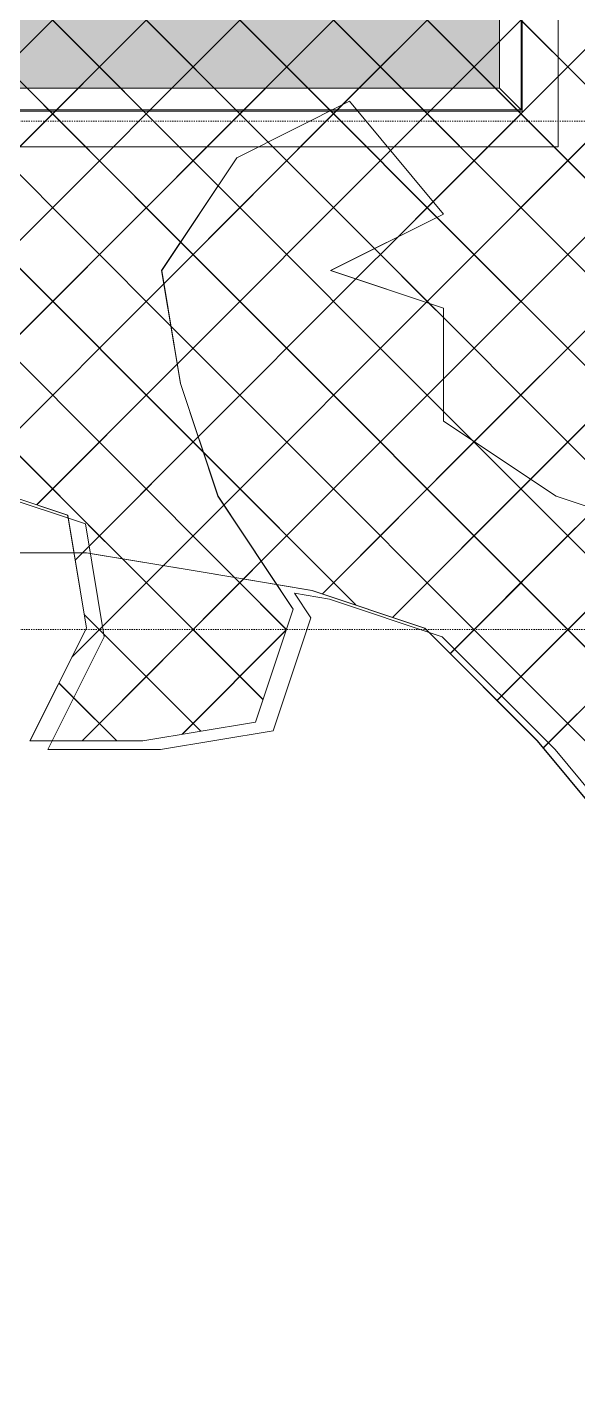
# Model space of a CAD drawing. Header units: millimetres. Extents: x -12186 to 152825, y -4386 to 9463.
# Drawn here: x 67806 to 68266, y 1744 to 2883 of the extents above; entities that cross this region are included whole.
import ezdxf

# ---------------------------------------------------------------- set-up
doc = ezdxf.new("R2010")
doc.units = ezdxf.units.MM
doc.linetypes.add('1000 Dashed', pattern=[2, 1, -1])
for name, color, linetype, lineweight in [('A-FLOR-LEVL', 51, 'Continuous', 5), ('A-GLAZ', 151, 'Continuous', 9), ('G-IMPT', 8, 'Continuous', 5), ('I-WALL', 2, 'Continuous', 9), ('L-PLNT', 71, 'Continuous', 5)]:
    doc.layers.add(name, color=color, linetype=linetype, lineweight=lineweight)

# ---------------------------------------------------------------- blocks, each defined once
blk = doc.blocks.new('Window Aluminium Fixed 1 - Type 1-V226-Section B-B')
at = {"layer": 'A-GLAZ', "lineweight": 5}
blk.add_hatch(color=256, dxfattribs=at).paths.add_polyline_path([(20706.1, 2832.5), (20706.1, 3934.3), (19923.1, 3934.3), (19967.3, 3867.9), (19873.1, 3820.7), (19841.7, 3915), (19839.2, 3915.8), (19839.2, 2908.5), (19841.7, 2908.5), (19839.2, 2904.9), (19839.2, 2832.5), (20610.3, 2832.5)])
for p, q in [((20725.2, 3953.4), (20725.2, 2813.4)), ((20724.2, 2814.4), (20724.2, 3952.4)), ((20706.1, 3934.3), (20706.1, 2832.5)), ((19839.2, 2832.5), (20706.1, 2832.5)), ((20706.1, 2832.5), (20724.2, 2814.4)), ((19821.2, 2814.4), (20724.2, 2814.4)), ((20725.2, 2813.4), (19820.2, 2813.4))]:
    blk.add_line(p, q, dxfattribs=at)
blk = doc.blocks.new('SVA_Shades of Green Tree - Australian_Tree_based_on_Leopard_Tree_2901-V313-Section B-B')
at = {"layer": 'G-IMPT'}
for p, q in [((19961.7, 2518.2), (20615.6, 3173.1)), ((19961.8, 2518.2), (20615.7, 3173.1)), ((19975, 2452.9), (20682.4, 3161.5)), ((19994.2, 2472.3), (20682.3, 3161.5)), ((20940.3, 2672.9), (20468.4, 3145.7)), ((20940.4, 2672.9), (20468.5, 3145.7)), ((20431.4, 2633.7), (19931, 3134.9)), ((20431.5, 2633.7), (19931.2, 3134.9)), ((20006.6, 2406.3), (20735.4, 3136.3)), ((20006.7, 2406.3), (20735.5, 3136.3)), ((20439.6, 2703.9), (20009.3, 3134.9)), ((20439.7, 2703.9), (20009.5, 3134.9)), ((20470.9, 2751), (20087.6, 3134.9)), ((20471, 2751), (20087.8, 3134.9)), ((20512.7, 2787.5), (20165.9, 3134.9)), ((20512.9, 2787.5), (20166.1, 3134.9)), ((20564.9, 2813.7), (20244.2, 3134.9)), ((20565.1, 2813.7), (20244.4, 3134.9)), ((20885.9, 2570.6), (20327, 3130.4)), ((20886, 2570.6), (20327.1, 3130.4)), ((20941.4, 2593.4), (20425.3, 3110.4)), ((20941.6, 2593.4), (20425.4, 3110.4)), ((20615, 2780.4), (20940.3, 3106.3)), ((20615.1, 2780.4), (20940.4, 3106.3)), ((20082.2, 2403.6), (20764.8, 3087.3)), ((20082.3, 2403.6), (20764.9, 3087.3)), ((20458.6, 2528.1), (19900.6, 3087)), ((20458.7, 2528.1), (19900.7, 3087)), ((20574.8, 2818.6), (20833.9, 3078.1)), ((20575, 2818.6), (20834, 3078.1)), ((20484.7, 2423.5), (19877, 3032.2)), ((20484.8, 2423.5), (19877.1, 3032.2)), ((20650.6, 2737.6), (20940.3, 3027.9)), ((20650.7, 2737.6), (20940.4, 3027.9)), ((20362.5, 2467.4), (19853.4, 2977.4)), ((20390.9, 2439.2), (19853.5, 2977.4)), ((20644.8, 2653.4), (20940.3, 2949.4)), ((20644.9, 2653.4), (20940.4, 2949.4)), ((20659.3, 2589.5), (20940.3, 2871)), ((20659.4, 2589.5), (20940.4, 2871)), ((20425.5, 2669), (20574.8, 2818.6)), ((20425.6, 2669), (20575, 2818.6)), ((20653.9, 2724.5), (20564.9, 2813.7)), ((20654, 2724.5), (20565.1, 2813.7)), ((20685.1, 2537), (20940.3, 2792.6)), ((20685.3, 2537), (20940.4, 2792.6)), ((20436.7, 2601.8), (20615, 2780.4)), ((20436.8, 2601.8), (20615.1, 2780.4)), ((20601.7, 2698.4), (20512.7, 2787.5)), ((20601.8, 2698.4), (20512.9, 2787.5)), ((20659.3, 2562.3), (20470.9, 2751)), ((20659.4, 2562.3), (20471, 2751)), ((20621.1, 2708.1), (20650.6, 2737.6)), ((20621.2, 2708.1), (20650.7, 2737.6)), ((20812.8, 2565.4), (20653.9, 2724.5)), ((20812.9, 2565.4), (20654, 2724.5)), ((20939.5, 2203.2), (20439.6, 2703.9)), ((20940.4, 2202.4), (20439.7, 2703.9)), ((20586.1, 2673), (20621.1, 2708.1)), ((20586.2, 2673), (20621.2, 2708.1)), ((20647.5, 2652.5), (20601.7, 2698.4)), ((20647.7, 2652.5), (20601.8, 2698.4)), ((20260.7, 2503.8), (20425.6, 2669)), ((20261, 2504.2), (20425.5, 2669)), ((20454.3, 2541), (20586.1, 2673)), ((20454.4, 2541), (20586.2, 2673)), ((20475.7, 2484), (20644.8, 2653.4)), ((20475.8, 2484), (20644.9, 2653.4)), ((20659.3, 2640.7), (20647.5, 2652.5)), ((20659.4, 2640.7), (20647.7, 2652.5)), ((20940.3, 2123.9), (20431.4, 2633.7)), ((20940.4, 2123.9), (20431.5, 2633.7)), ((20739.1, 2560.8), (20659.3, 2640.7)), ((20739.2, 2560.8), (20659.4, 2640.7)), ((20319.3, 2484.2), (20436.7, 2601.8)), ((20319.4, 2484.2), (20436.8, 2601.8)), ((20507, 2437), (20659.3, 2589.5)), ((20507.1, 2437), (20659.4, 2589.5)), ((20732.1, 2505.6), (20796.8, 2570.4)), ((20732.3, 2505.6), (20796.9, 2570.4)), ((20683.5, 2538.1), (20659.3, 2562.3)), ((20683.6, 2538.1), (20659.4, 2562.3)), ((20835.9, 2463.8), (20739.1, 2560.8)), ((20836, 2463.8), (20739.2, 2560.8)), ((20357.7, 2444.1), (20454.4, 2541)), ((20376.5, 2463.1), (20454.3, 2541)), ((20558.1, 2409.8), (20685.1, 2537)), ((20558.3, 2409.8), (20685.3, 2537)), ((20940.3, 2280.8), (20683.5, 2538.1)), ((20940.4, 2280.8), (20683.6, 2538.1)), ((20586, 2400.5), (20458.6, 2528.1)), ((20586.1, 2400.5), (20458.7, 2528.1)), ((20616.9, 2390.2), (20732.1, 2505.6)), ((20617, 2390.2), (20732.3, 2505.6)), ((20425.2, 2433.4), (20475.7, 2484)), ((20425.3, 2433.4), (20475.8, 2484)), ((20665.1, 2359.9), (20785.6, 2480.6)), ((20754.5, 2449.6), (20785.5, 2480.6)), ((20390.7, 2439.2), (20362.6, 2467.3)), ((20363.1, 2449.7), (20376.2, 2462.8)), ((20704.2, 2320.7), (20844.4, 2461)), ((20707.8, 2324.4), (20844.2, 2461)), ((20357.6, 2444.1), (20363.1, 2449.7)), ((20668.7, 2363.6), (20754.4, 2449.5)), ((20351.4, 2438), (20357.6, 2444.1)), ((20351.5, 2438), (20357.7, 2444.1)), ((20508.4, 2321.3), (20390.7, 2439.2)), ((20508.6, 2321.3), (20390.9, 2439.2)), ((20348.7, 2356.7), (20425.3, 2433.4)), ((20374.3, 2382.4), (20425.2, 2433.4)), ((20492.3, 2422.2), (20507, 2437)), ((20492.4, 2422.2), (20507.1, 2437)), ((20742.9, 2281), (20892.1, 2430.4)), ((20747, 2285.2), (20891.9, 2430.4)), ((20357.2, 2286.9), (20492.3, 2422.2)), ((20357.3, 2286.9), (20492.4, 2422.2)), ((20528, 2380.1), (20484.7, 2423.5)), ((20528.1, 2380.1), (20484.8, 2423.5)), ((20375.3, 2376.2), (20359, 2392.6)), ((20456.5, 2295), (20359.1, 2392.6)), ((20502.5, 2303.3), (20533.6, 2397)), ((20348.6, 2356.7), (20374.3, 2382.4)), ((20456.4, 2295), (20375.3, 2376.2)), ((20441, 2292.4), (20527.7, 2379.3)), ((20441.1, 2292.4), (20527.9, 2379.3)), ((20664.9, 2359.9), (20668.7, 2363.6)), ((20350.2, 2322.9), (20337.9, 2335.2)), ((20386.3, 2286.9), (20338, 2335.2)), ((20704.1, 2320.7), (20707.8, 2324.4)), ((20386.2, 2286.9), (20350.2, 2322.9)), ((20742.7, 2281), (20747, 2285.2))]:
    blk.add_line(p, q, dxfattribs=at)
at = {"layer": 'G-IMPT', "flags": 128}
for points in [[(20251, 2507), (20345.3, 2475.6), (20361, 2381.2), (20313.9, 2286.9), (20408.1, 2286.9), (20502.3, 2302.6), (20533.8, 2397), (20470.9, 2491.3), (20439.5, 2585.7), (20423.8, 2680), (20486.6, 2774.4), (20580.9, 2821.6), (20659.4, 2727.2), (20565.2, 2680), (20659.4, 2648.6), (20659.4, 2554.2), (20753.6, 2491.3), (20847.9, 2459.9), (20940.4, 2398.1)], [(20532.9, 2398.1), (20470.8, 2491.3), (20439.4, 2585.7), (20423.7, 2680), (20486.5, 2774.4), (20580.7, 2821.6), (20659.3, 2727.2), (20565, 2680), (20659.3, 2648.6), (20659.3, 2554.2), (20753.5, 2491.3), (20847.8, 2459.9), (20940.3, 2398.1)], [(20156.7, 2428.4), (20250.9, 2507), (20345.1, 2475.6), (20345.6, 2473)], [(20345.6, 2473), (20360.9, 2381.2), (20313.7, 2286.9), (20332.3, 2286.9)], [(20266.6, 2444.1), (20360.9, 2444.1), (20364.1, 2443.6)], [(20266.7, 2444.1), (20361, 2444.1), (20455.2, 2428.4), (20549.5, 2412.7), (20643.7, 2381.2), (20737.9, 2286.9), (20816.5, 2192.5), (20832.2, 2098.2), (20847.9, 2003.8), (20879.3, 1909.4), (20879.3, 1437.7), (20863.6, 1343.3), (20832.2, 1248.9), (20832.2, 1060.2), (20863.6, 965.9), (20863.6, 588.4), (20857.3, 550.9)], [(20364.1, 2443.6), (20455.1, 2428.4), (20549.3, 2412.7), (20643.6, 2381.2), (20647.2, 2377.6)], [(20647.2, 2377.6), (20737.8, 2286.9), (20816.3, 2192.5), (20832.1, 2098.2), (20847.8, 2003.8), (20879.2, 1909.4), (20879.2, 1437.7), (20863.5, 1343.3), (20832.1, 1248.9), (20832.1, 1060.2), (20863.5, 965.9), (20863.5, 588.4), (20857.2, 551)], [(20332.3, 2286.9), (20408, 2286.9), (20502.2, 2302.6)]]:
    blk.add_lwpolyline(points, dxfattribs=at)
at = {"layer": 'L-PLNT'}
for p, q in [((20265.8, 2499.7), (20360, 2468.2)), ((20360, 2468.2), (20265.8, 2499.6)), ((20360, 2468.2), (20375.7, 2373.8)), ((20375.7, 2373.8), (20360, 2468.2)), ((20360, 2468.2), (20360, 2468.2)), ((20548.5, 2389.6), (20534.7, 2410.2)), ((20534.7, 2410.2), (20564.2, 2405.3)), ((20564.1, 2405.3), (20534.7, 2410.2)), ((20534.7, 2410.2), (20548.4, 2389.6)), ((20534.7, 2410.2), (20534.7, 2410.2)), ((20564.1, 2405.3), (20564.2, 2405.3)), ((20564.2, 2405.3), (20658.4, 2373.8)), ((20658.4, 2373.8), (20564.2, 2405.3)), ((20548.4, 2389.6), (20517, 2295.2)), ((20517.1, 2295.2), (20548.5, 2389.6)), ((20548.4, 2389.6), (20548.5, 2389.6)), ((20328.5, 2279.5), (20375.7, 2373.8)), ((20375.7, 2373.8), (20328.6, 2279.5)), ((20375.7, 2373.8), (20375.7, 2373.8)), ((20658.4, 2373.8), (20752.7, 2279.5)), ((20752.6, 2279.5), (20658.4, 2373.8)), ((20658.4, 2373.8), (20658.4, 2373.8)), ((20422.8, 2279.5), (20517.1, 2295.2)), ((20517, 2295.2), (20422.8, 2279.5)), ((20517, 2295.2), (20517.1, 2295.2)), ((20328.5, 2279.5), (20328.6, 2279.5)), ((20328.6, 2279.5), (20422.8, 2279.5)), ((20422.8, 2279.5), (20328.6, 2279.5)), ((20422.8, 2279.5), (20422.8, 2279.5)), ((20831.2, 2185.1), (20752.6, 2279.5)), ((20752.6, 2279.5), (20752.7, 2279.5)), ((20752.7, 2279.5), (20831.2, 2185.1))]:
    blk.add_line(p, q, dxfattribs=at)

msp = doc.modelspace()

# ---------------------------------------------------------------- linework, layer by layer
at = {"layer": 'A-FLOR-LEVL', "linetype": '1000 Dashed'}
for p, q in [((40316.8, 2805), (71229.1, 2805)), ((40316.8, 2380), (71229.1, 2380))]:
    msp.add_line(p, q, dxfattribs=at)
at = {"layer": 'I-WALL'}
for p, q in [((68249.4, 3983.4), (68249.4, 2783.4)), ((68249.4, 2783.4), (67284.4, 2783.4))]:
    msp.add_line(p, q, dxfattribs=at)

# ---------------------------------------------------------------- block references
at = {"layer": 'A-GLAZ', "lineweight": 5}
msp.add_blockref('Window Aluminium Fixed 1 - Type 1-V226-Section B-B', (47494.2, 0), dxfattribs=at)
at = {"layer": 'L-PLNT'}
msp.add_blockref('SVA_Shades of Green Tree - Australian_Tree_based_on_Leopard_Tree_2901-V313-Section B-B', (47494.2, 0), dxfattribs=at)

doc.saveas('drawing.dxf')
